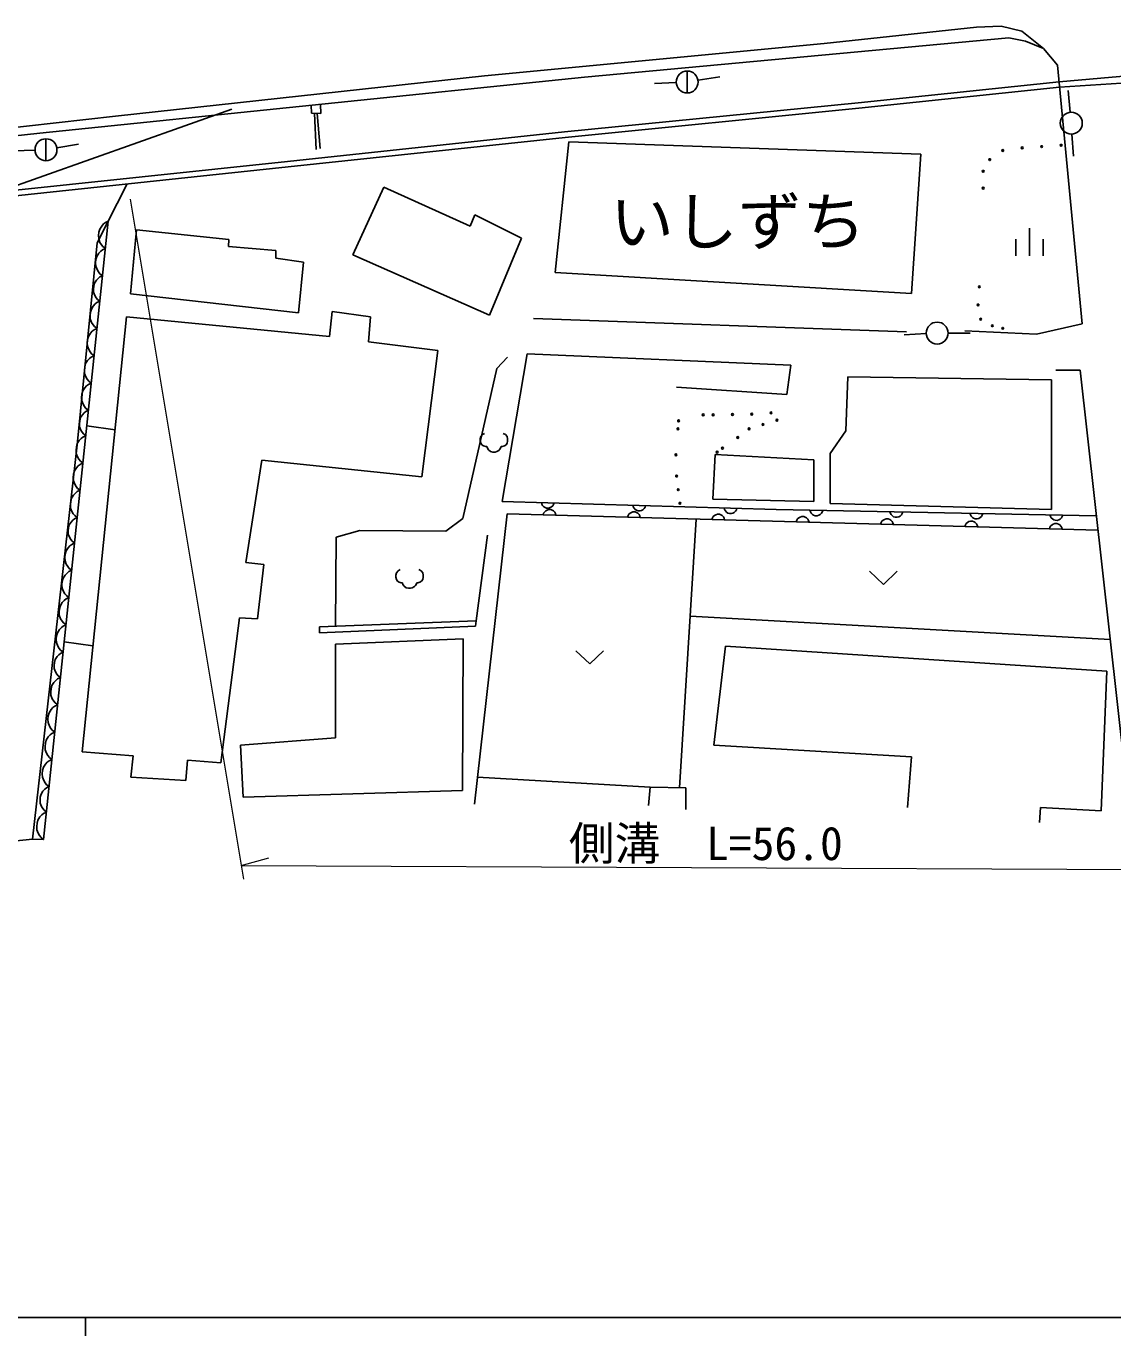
# Model space of a CAD drawing. Units: millimetres, scale not verified. Extents: x 40000 to 680000, y 20000 to 380000.
# Drawn here: x 264751 to 324181, y 204000 to 275638 of the extents above; entities that cross this region are included whole.
import ezdxf
from ezdxf.enums import TextEntityAlignment as Align

# ---------------------------------------------------------------- set-up
doc = ezdxf.new("R2010")
doc.units = ezdxf.units.MM
doc.header["$LTSCALE"] = 1000
for name, color, linetype, lineweight in [('M-BGD', 7, 'Continuous', 25), ('M-STR-HTXT', 7, 'Continuous', 13), ('M-STR-STRC', 7, 'Continuous', 25), ('M-TTL-BAND', 7, 'Continuous', 25)]:
    doc.layers.add(name, color=color, linetype=linetype, lineweight=lineweight)
doc.styles.add('ＭＳ ゴシック', font='')
doc.styles.get('ＭＳ ゴシック').set_extended_font_data('MS Gothic')

msp = doc.modelspace()

# ---------------------------------------------------------------- linework, layer by layer
at = {"layer": 'M-BGD'}
for p, q in [((300904, 273185), (300904, 271985)), ((300305, 272558), (299106, 272505)), ((301497, 272681), (302681, 272873)), ((310263, 271453), (321240, 272602)), ((310294, 271155), (321271, 272303)), ((321240, 272602), (325177, 272935)), ((321271, 272303), (325223, 272564)), ((321854, 270931), (321743, 272125)), ((280343, 271309), (280348, 270876)), ((280348, 270876), (280869, 270861)), ((280521, 270871), (280604, 268895)), ((280663, 270867), (280836, 268954)), ((280869, 270861), (280849, 271361)), ((294200, 269856), (310263, 271453)), ((294230, 269558), (310294, 271155)), ((265834, 269479), (265834, 268279)), ((279050, 268235), (294200, 269856)), ((279081, 267936), (294230, 269558)), ((321949, 269734), (322027, 268537)), ((265234, 268857), (264035, 268814)), ((266425, 268981), (267608, 269184)), ((294421, 269313), (293682, 262157)), ((313676, 268632), (294421, 269313)), ((254547, 265655), (279050, 268235)), ((254578, 265356), (279081, 267936)), ((313164, 261021), (313676, 268632)), ((270265, 267008), (268640, 263785)), ((284315, 266839), (282607, 263131)), ((289041, 264694), (284315, 266839)), ((289295, 265312), (289041, 264694)), ((291840, 264039), (289295, 265312)), ((269239, 264972), (265703, 231144)), ((268722, 264363), (268704, 264183)), ((268771, 264538), (268722, 264363)), ((268879, 264708), (268771, 264538)), ((268981, 264818), (268879, 264708)), ((269080, 264898), (268981, 264818)), ((269239, 264972), (269080, 264898)), ((270782, 264502), (270456, 260989)), ((275831, 263967), (270782, 264502)), ((319620, 264581), (319620, 263081)), ((268640, 263785), (267533, 252741)), ((268704, 264183), (268715, 264001)), ((268715, 264001), (268786, 263813)), ((268786, 263813), (268863, 263684)), ((268863, 263684), (268943, 263585)), ((275807, 263594), (275831, 263967)), ((290095, 259823), (291840, 264039)), ((318870, 263981), (318870, 263081)), ((320370, 263981), (320370, 263081)), ((268615, 263047), (268566, 262871)), ((268723, 263216), (268615, 263047)), ((268825, 263326), (268723, 263216)), ((268924, 263406), (268825, 263326)), ((269083, 263480), (268924, 263406)), ((268943, 263585), (269083, 263480)), ((278413, 263362), (275807, 263594)), ((278413, 262943), (278413, 263362)), ((279925, 262734), (278413, 262943)), ((282607, 263131), (290095, 259823)), ((268566, 262871), (268548, 262692)), ((268548, 262692), (268559, 262509)), ((268559, 262509), (268630, 262321)), ((268630, 262321), (268707, 262192)), ((279646, 259965), (279925, 262734)), ((268490, 261584), (268445, 261419)), ((268591, 261742), (268490, 261584)), ((268686, 261845), (268591, 261742)), ((268779, 261919), (268686, 261845)), ((268707, 262192), (268787, 262094)), ((268927, 261988), (268779, 261919)), ((268787, 262094), (268927, 261988)), ((293682, 262157), (313164, 261021)), ((268445, 261419), (268428, 261252)), ((268428, 261252), (268438, 261082)), ((268438, 261082), (268504, 260906)), ((268504, 260906), (268576, 260786)), ((268576, 260786), (268651, 260694)), ((270456, 260989), (279646, 259965)), ((268314, 260162), (268265, 259986)), ((268422, 260332), (268314, 260162)), ((268524, 260442), (268422, 260332)), ((268623, 260522), (268524, 260442)), ((268781, 260596), (268623, 260522)), ((268651, 260694), (268781, 260596)), ((270246, 259747), (267807, 235953)), ((268265, 259986), (268246, 259807)), ((268246, 259807), (268257, 259625)), ((268257, 259625), (268328, 259437)), ((268328, 259437), (268405, 259308)), ((281333, 258657), (270246, 259747)), ((281479, 260038), (281333, 258657)), ((283587, 259747), (281479, 260038)), ((283478, 258366), (283587, 259747)), ((312903, 258910), (292491, 259652)), ((268158, 258670), (268109, 258494)), ((268266, 258840), (268158, 258670)), ((268368, 258950), (268266, 258840)), ((268467, 259030), (268368, 258950)), ((268405, 259308), (268485, 259209)), ((268625, 259104), (268467, 259030)), ((268485, 259209), (268625, 259104)), ((313975, 258820), (312776, 258760)), ((315174, 258850), (316374, 258850)), ((268109, 258494), (268090, 258315)), ((268090, 258315), (268102, 258133)), ((268102, 258133), (268172, 257945)), ((268172, 257945), (268249, 257816)), ((287258, 257893), (283478, 258366)), ((268110, 257348), (268002, 257179)), ((268212, 257458), (268110, 257348)), ((268311, 257538), (268212, 257458)), ((268249, 257816), (268330, 257717)), ((268469, 257612), (268311, 257538)), ((268330, 257717), (268469, 257612)), ((286393, 250991), (287258, 257893)), ((290496, 256920), (291078, 257538)), ((290781, 249647), (292144, 257713)), ((292144, 257713), (306571, 257088)), ((267953, 257003), (267934, 256824)), ((267934, 256824), (267946, 256641)), ((267946, 256641), (268016, 256453)), ((268002, 257179), (267953, 257003)), ((288639, 248711), (290496, 256920)), ((306571, 257088), (306344, 255497)), ((321061, 256826), (322392, 256826)), ((322392, 256826), (325232, 231355)), ((267954, 255856), (267846, 255687)), ((268056, 255966), (267954, 255856)), ((268016, 256453), (268093, 256324)), ((268155, 256046), (268056, 255966)), ((268093, 256324), (268174, 256225)), ((268313, 256120), (268155, 256046)), ((268174, 256225), (268313, 256120)), ((306344, 255497), (300314, 255884)), ((309695, 256463), (309581, 253509)), ((320828, 256293), (309695, 256463)), ((320828, 249193), (320828, 256293)), ((267797, 255511), (267779, 255332)), ((267779, 255332), (267790, 255150)), ((267790, 255150), (267860, 254961)), ((267846, 255687), (267797, 255511)), ((267822, 254382), (267721, 254224)), ((267917, 254485), (267822, 254382)), ((267860, 254961), (267938, 254832)), ((268010, 254560), (267917, 254485)), ((267938, 254832), (268018, 254734)), ((268157, 254628), (268010, 254560)), ((268018, 254734), (268157, 254628)), ((267676, 254059), (267658, 253892)), ((267658, 253892), (267669, 253722)), ((267669, 253722), (267735, 253547)), ((267721, 254224), (267676, 254059)), ((268068, 253774), (269611, 253552)), ((267653, 252972), (267544, 252802)), ((267755, 253082), (267653, 252972)), ((267735, 253547), (267807, 253426)), ((267853, 253162), (267755, 253082)), ((267807, 253426), (267881, 253334)), ((268012, 253236), (267853, 253162)), ((267881, 253334), (268012, 253236)), ((289613, 253185), (289583, 253065)), ((289583, 253065), (289583, 252945)), ((289583, 252945), (289613, 252825)), ((289703, 253305), (289613, 253185)), ((289823, 253365), (289703, 253305)), ((290963, 253305), (290843, 253365)), ((291053, 253185), (290963, 253305)), ((291083, 253065), (291053, 253185)), ((291053, 252825), (291083, 252945)), ((291083, 252945), (291083, 253065)), ((309581, 253509), (308729, 252260)), ((267533, 252741), (265094, 231158)), ((267496, 252626), (267477, 252447)), ((267477, 252447), (267488, 252265)), ((267488, 252265), (267559, 252077)), ((267544, 252802), (267496, 252626)), ((289613, 252825), (289673, 252735)), ((289673, 252735), (289763, 252675)), ((289763, 252675), (289883, 252645)), ((289883, 252645), (289943, 252645)), ((289943, 252645), (289973, 252555)), ((289973, 252555), (290033, 252465)), ((290033, 252465), (290153, 252375)), ((290153, 252375), (290273, 252345)), ((290273, 252345), (290393, 252345)), ((290393, 252345), (290483, 252375)), ((290483, 252375), (290603, 252435)), ((290603, 252435), (290663, 252495)), ((290663, 252495), (290693, 252555)), ((290693, 252555), (290723, 252645)), ((290723, 252645), (290783, 252645)), ((290783, 252645), (290903, 252675)), ((290903, 252675), (290993, 252735)), ((290993, 252735), (291053, 252825)), ((302425, 252203), (302311, 249761)), ((302425, 252203), (307821, 251919)), ((308729, 252260), (308729, 249533)), ((267497, 251480), (267388, 251310)), ((267599, 251590), (267497, 251480)), ((267559, 252077), (267636, 251948)), ((267697, 251670), (267599, 251590)), ((267636, 251948), (267716, 251849)), ((267856, 251744), (267697, 251670)), ((267716, 251849), (267856, 251744)), ((276760, 246302), (277633, 251900)), ((277633, 251900), (286393, 250991)), ((307821, 251919), (307821, 249647)), ((267340, 251135), (267321, 250956)), ((267321, 250956), (267332, 250773)), ((267332, 250773), (267403, 250585)), ((267388, 251310), (267340, 251135)), ((267443, 250098), (267341, 249988)), ((267403, 250585), (267480, 250456)), ((267542, 250178), (267443, 250098)), ((267480, 250456), (267560, 250357)), ((267700, 250252), (267542, 250178)), ((267560, 250357), (267700, 250252)), ((267184, 249643), (267165, 249464)), ((267165, 249464), (267176, 249282)), ((267232, 249819), (267184, 249643)), ((267341, 249988), (267232, 249819)), ((305776, 249193), (290781, 249647)), ((292930, 249582), (292956, 249497)), ((292956, 249497), (292995, 249426)), ((292995, 249426), (293063, 249354)), ((293063, 249354), (293132, 249310)), ((293132, 249310), (293215, 249279)), ((293327, 249276), (293412, 249301)), ((293412, 249301), (293483, 249341)), ((293483, 249341), (293555, 249409)), ((293555, 249409), (293599, 249478)), ((293599, 249478), (293630, 249561)), ((297928, 249430), (297954, 249346)), ((297954, 249346), (297994, 249274)), ((298553, 249257), (298598, 249326)), ((298598, 249326), (298628, 249409)), ((307821, 249647), (302311, 249761)), ((308729, 249533), (320828, 249193)), ((267176, 249282), (267247, 249093)), ((267304, 248617), (267209, 248514)), ((267247, 249093), (267324, 248964)), ((267396, 248691), (267304, 248617)), ((267324, 248964), (267404, 248866)), ((267544, 248760), (267396, 248691)), ((267404, 248866), (267544, 248760)), ((287694, 248020), (288639, 248711)), ((291065, 248965), (289271, 233086)), ((323368, 248074), (291065, 248965)), ((293053, 248995), (293022, 248911)), ((293097, 249063), (293053, 248995)), ((293168, 249131), (293097, 249063)), ((293240, 249172), (293168, 249131)), ((293215, 249279), (293327, 249276)), ((293324, 249197), (293240, 249172)), ((293436, 249194), (293324, 249197)), ((293519, 249164), (293436, 249194)), ((293588, 249120), (293519, 249164)), ((293656, 249048), (293588, 249120)), ((293696, 248977), (293656, 249048)), ((293722, 248892), (293696, 248977)), ((297667, 248867), (297637, 248784)), ((297711, 248936), (297667, 248867)), ((297783, 249004), (297711, 248936)), ((297854, 249044), (297783, 249004)), ((297939, 249070), (297854, 249044)), ((298051, 249067), (297939, 249070)), ((297994, 249274), (298062, 249202)), ((298134, 249036), (298051, 249067)), ((298062, 249202), (298130, 249158)), ((298130, 249158), (298213, 249128)), ((298203, 248993), (298134, 249036)), ((298271, 248921), (298203, 248993)), ((298213, 249128), (298325, 249124)), ((298311, 248850), (298271, 248921)), ((298337, 248765), (298311, 248850)), ((298325, 249124), (298410, 249150)), ((298410, 249150), (298481, 249190)), ((298481, 249190), (298553, 249257)), ((301396, 248680), (300475, 233974)), ((302282, 248740), (302252, 248657)), ((302326, 248809), (302282, 248740)), ((302398, 248877), (302326, 248809)), ((302469, 248917), (302398, 248877)), ((302554, 248942), (302469, 248917)), ((302666, 248939), (302554, 248942)), ((302749, 248909), (302666, 248939)), ((302818, 248865), (302749, 248909)), ((302886, 248793), (302818, 248865)), ((302926, 248722), (302886, 248793)), ((302951, 248637), (302926, 248722)), ((302927, 249279), (302952, 249194)), ((302952, 249194), (302992, 249123)), ((302992, 249123), (303060, 249051)), ((303060, 249051), (303129, 249007)), ((303129, 249007), (303212, 248976)), ((303212, 248976), (303324, 248973)), ((303324, 248973), (303408, 248998)), ((303408, 248998), (303480, 249038)), ((303480, 249038), (303552, 249106)), ((303552, 249106), (303596, 249175)), ((303596, 249175), (303626, 249258)), ((323280, 248859), (305776, 249193)), ((306897, 248613), (306866, 248529)), ((306941, 248681), (306897, 248613)), ((307013, 248749), (306941, 248681)), ((307084, 248789), (307013, 248749)), ((307168, 248815), (307084, 248789)), ((307280, 248812), (307168, 248815)), ((307364, 248782), (307280, 248812)), ((307432, 248738), (307364, 248782)), ((307500, 248666), (307432, 248738)), ((307540, 248595), (307500, 248666)), ((307566, 248510), (307540, 248595)), ((307614, 249158), (307640, 249073)), ((307640, 249073), (307681, 249002)), ((307681, 249002), (307750, 248931)), ((307750, 248931), (307819, 248888)), ((307819, 248888), (307902, 248858)), ((307902, 248858), (308014, 248856)), ((308014, 248856), (308099, 248882)), ((308099, 248882), (308170, 248923)), ((308170, 248923), (308241, 248992)), ((308241, 248992), (308284, 249061)), ((308284, 249061), (308314, 249144)), ((311627, 248622), (311555, 248554)), ((311698, 248662), (311627, 248622)), ((311783, 248688), (311698, 248662)), ((311895, 248685), (311783, 248688)), ((311978, 248654), (311895, 248685)), ((312047, 248610), (311978, 248654)), ((311990, 249074), (312016, 248990)), ((312016, 248990), (312057, 248919)), ((312115, 248539), (312047, 248610)), ((312057, 248919), (312126, 248848)), ((312126, 248848), (312195, 248804)), ((312195, 248804), (312278, 248775)), ((312278, 248775), (312390, 248773)), ((312390, 248773), (312475, 248799)), ((312475, 248799), (312546, 248840)), ((312546, 248840), (312617, 248908)), ((312617, 248908), (312660, 248978)), ((312660, 248978), (312690, 249061)), ((316366, 248991), (316392, 248906)), ((316392, 248906), (316433, 248836)), ((316433, 248836), (316502, 248764)), ((316502, 248764), (316571, 248721)), ((316571, 248721), (316654, 248691)), ((316654, 248691), (316766, 248689)), ((316766, 248689), (316851, 248716)), ((316851, 248716), (316922, 248756)), ((316922, 248756), (316993, 248825)), ((316993, 248825), (317036, 248894)), ((317036, 248894), (317066, 248978)), ((320742, 248908), (320769, 248823)), ((320769, 248823), (320809, 248752)), ((320809, 248752), (320878, 248681)), ((320878, 248681), (320947, 248638)), ((320947, 248638), (321031, 248608)), ((321031, 248608), (321142, 248606)), ((321142, 248606), (321227, 248632)), ((321227, 248632), (321298, 248673)), ((321298, 248673), (321369, 248742)), ((321369, 248742), (321412, 248811)), ((321412, 248811), (321442, 248894)), ((267062, 248191), (267045, 248024)), ((267045, 248024), (267055, 247854)), ((267108, 248356), (267062, 248191)), ((267209, 248514), (267108, 248356)), ((281696, 247693), (283005, 248057)), ((283005, 248057), (287694, 248020)), ((311511, 248485), (311481, 248402)), ((311555, 248554), (311511, 248485)), ((312155, 248467), (312115, 248539)), ((312181, 248383), (312155, 248467)), ((316126, 248358), (316096, 248275)), ((316170, 248427), (316126, 248358)), ((316242, 248495), (316170, 248427)), ((316313, 248535), (316242, 248495)), ((316398, 248560), (316313, 248535)), ((316510, 248557), (316398, 248560)), ((316593, 248527), (316510, 248557)), ((316662, 248483), (316593, 248527)), ((316730, 248411), (316662, 248483)), ((316770, 248340), (316730, 248411)), ((316796, 248255), (316770, 248340)), ((320741, 248230), (320711, 248147)), ((320785, 248299), (320741, 248230)), ((320857, 248367), (320785, 248299)), ((320928, 248407), (320857, 248367)), ((321013, 248433), (320928, 248407)), ((321124, 248430), (321013, 248433)), ((321208, 248400), (321124, 248430)), ((321276, 248356), (321208, 248400)), ((321345, 248284), (321276, 248356)), ((321385, 248213), (321345, 248284)), ((321410, 248128), (321385, 248213)), ((267141, 247214), (267039, 247104)), ((267055, 247854), (267121, 247679)), ((267121, 247679), (267193, 247558)), ((267240, 247294), (267141, 247214)), ((267193, 247558), (267268, 247466)), ((267399, 247368), (267240, 247294)), ((267268, 247466), (267399, 247368)), ((281663, 242819), (281696, 247693)), ((289366, 243113), (289984, 247802)), ((266882, 246758), (266864, 246579)), ((266864, 246579), (266875, 246397)), ((266931, 246934), (266882, 246758)), ((267039, 247104), (266931, 246934)), ((266875, 246397), (266946, 246209)), ((266985, 245722), (266883, 245612)), ((266946, 246209), (267023, 246080)), ((267084, 245802), (266985, 245722)), ((267023, 246080), (267103, 245981)), ((267243, 245876), (267084, 245802)), ((267103, 245981), (267243, 245876)), ((277742, 246193), (276760, 246302)), ((277404, 243223), (277742, 246193)), ((284998, 245730), (284968, 245610)), ((285088, 245850), (284998, 245730)), ((285208, 245910), (285088, 245850)), ((286348, 245850), (286228, 245910)), ((286438, 245730), (286348, 245850)), ((286468, 245610), (286438, 245730)), ((310883, 245820), (311633, 245100)), ((311633, 245100), (312383, 245820)), ((266727, 245267), (266708, 245088)), ((266708, 245088), (266719, 244905)), ((266775, 245442), (266727, 245267)), ((266883, 245612), (266775, 245442)), ((284968, 245610), (284968, 245490)), ((284968, 245490), (284998, 245370)), ((284998, 245370), (285058, 245280)), ((285058, 245280), (285148, 245220)), ((285148, 245220), (285268, 245190)), ((285268, 245190), (285328, 245190)), ((285328, 245190), (285358, 245100)), ((285358, 245100), (285418, 245010)), ((285418, 245010), (285538, 244920)), ((285988, 244980), (286048, 245040)), ((286048, 245040), (286078, 245100)), ((286078, 245100), (286108, 245190)), ((286108, 245190), (286168, 245190)), ((286168, 245190), (286288, 245220)), ((286288, 245220), (286378, 245280)), ((286378, 245280), (286438, 245370)), ((286438, 245370), (286468, 245490)), ((286468, 245490), (286468, 245610)), ((266719, 244905), (266790, 244717)), ((266790, 244717), (266867, 244588)), ((266928, 244310), (266829, 244230)), ((266867, 244588), (266947, 244489)), ((267087, 244384), (266928, 244310)), ((266947, 244489), (267087, 244384)), ((285538, 244920), (285658, 244890)), ((285658, 244890), (285778, 244890)), ((285778, 244890), (285868, 244920)), ((285868, 244920), (285988, 244980)), ((266571, 243775), (266552, 243596)), ((266552, 243596), (266563, 243413)), ((266619, 243951), (266571, 243775)), ((266727, 244120), (266619, 243951)), ((266829, 244230), (266727, 244120)), ((266563, 243413), (266634, 243225)), ((266634, 243225), (266711, 243096)), ((266711, 243096), (266791, 242998)), ((266931, 242892), (266772, 242819)), ((266791, 242998), (266931, 242892)), ((275398, 235342), (276416, 243281)), ((276416, 243281), (277404, 243223)), ((280787, 242786), (289366, 243113)), ((289366, 243113), (289330, 242822)), ((301064, 243372), (324036, 242082)), ((266415, 242283), (266396, 242104)), ((266463, 242459), (266415, 242283)), ((266571, 242628), (266463, 242459)), ((266673, 242738), (266571, 242628)), ((266772, 242819), (266673, 242738)), ((289330, 242822), (280787, 242458)), ((280787, 242786), (280787, 242458)), ((266396, 242104), (266407, 241922)), ((266407, 241922), (266478, 241733)), ((266478, 241733), (266555, 241605)), ((266555, 241605), (266635, 241506)), ((266635, 241506), (266775, 241401)), ((266833, 241958), (268401, 241745)), ((288648, 242120), (281669, 241829)), ((281669, 241829), (281669, 236703)), ((288612, 233832), (288648, 242120)), ((294819, 241471), (295569, 240751)), ((295569, 240751), (296319, 241471)), ((302361, 236312), (302997, 241719)), ((302997, 241719), (323854, 240356)), ((266293, 240832), (266276, 240664)), ((266339, 240996), (266293, 240832)), ((266440, 241154), (266339, 240996)), ((266535, 241257), (266440, 241154)), ((266627, 241332), (266535, 241257)), ((266775, 241401), (266627, 241332)), ((266276, 240664), (266286, 240494)), ((266286, 240494), (266352, 240319)), ((266352, 240319), (266424, 240199)), ((266424, 240199), (266499, 240106)), ((266629, 240008), (266471, 239934)), ((266499, 240106), (266629, 240008)), ((323854, 240356), (323536, 232722)), ((266113, 239398), (266095, 239219)), ((266162, 239574), (266113, 239398)), ((266270, 239744), (266162, 239574)), ((266372, 239854), (266270, 239744)), ((266471, 239934), (266372, 239854)), ((266095, 239219), (266106, 239037)), ((266106, 239037), (266176, 238849)), ((266176, 238849), (266254, 238720)), ((266254, 238720), (266334, 238621)), ((266334, 238621), (266473, 238516)), ((265957, 237907), (265939, 237728)), ((266006, 238083), (265957, 237907)), ((266114, 238252), (266006, 238083)), ((266216, 238362), (266114, 238252)), ((266315, 238442), (266216, 238362)), ((266473, 238516), (266315, 238442)), ((265939, 237728), (265950, 237545)), ((265950, 237545), (266021, 237357)), ((266021, 237357), (266098, 237228)), ((266098, 237228), (266178, 237129)), ((266178, 237129), (266318, 237024)), ((265801, 236415), (265783, 236236)), ((265850, 236591), (265801, 236415)), ((265958, 236760), (265850, 236591)), ((266060, 236870), (265958, 236760)), ((266159, 236950), (266060, 236870)), ((266318, 237024), (266159, 236950)), ((281669, 236703), (276471, 236304)), ((265783, 236236), (265794, 236054)), ((265794, 236054), (265865, 235865)), ((265865, 235865), (265942, 235736)), ((265942, 235736), (266022, 235638)), ((267807, 235953), (270599, 235720)), ((270599, 235720), (270483, 234557)), ((276471, 236304), (276616, 233468)), ((313176, 235676), (302361, 236312)), ((265694, 235099), (265645, 234923)), ((265802, 235268), (265694, 235099)), ((265904, 235378), (265802, 235268)), ((266003, 235459), (265904, 235378)), ((266162, 235533), (266003, 235459)), ((266022, 235638), (266162, 235533)), ((273478, 234383), (273566, 235488)), ((273566, 235488), (275398, 235342)), ((312949, 232904), (313176, 235676)), ((265645, 234923), (265627, 234744)), ((265627, 234744), (265638, 234562)), ((265638, 234562), (265709, 234373)), ((265709, 234373), (265786, 234245)), ((270483, 234557), (273478, 234383)), ((289438, 234561), (298876, 234012)), ((265569, 233636), (265524, 233472)), ((265670, 233794), (265569, 233636)), ((265765, 233897), (265670, 233794)), ((265858, 233972), (265765, 233897)), ((265786, 234245), (265866, 234146)), ((266006, 234041), (265858, 233972)), ((265866, 234146), (266006, 234041)), ((276616, 233468), (288612, 233832)), ((298785, 233012), (298876, 234012)), ((298876, 234012), (300830, 233966)), ((300830, 233966), (300830, 232785)), ((265524, 233472), (265506, 233305)), ((265506, 233305), (265517, 233135)), ((265517, 233135), (265583, 232959)), ((265583, 232959), (265655, 232839)), ((265655, 232839), (265730, 232746)), ((320219, 232904), (320173, 232086)), ((323536, 232722), (320219, 232904)), ((265393, 232214), (265344, 232039)), ((265501, 232384), (265393, 232214)), ((265603, 232494), (265501, 232384)), ((265702, 232574), (265603, 232494)), ((265860, 232648), (265702, 232574)), ((265730, 232746), (265860, 232648)), ((265344, 232039), (265325, 231860)), ((265325, 231860), (265336, 231677)), ((265336, 231677), (265407, 231489)), ((265407, 231489), (265484, 231360)), ((265094, 231158), (262414, 230898)), ((265703, 231144), (265094, 231158)), ((265484, 231360), (265564, 231261)), ((265564, 231261), (265704, 231156))]:
    msp.add_line(p, q, dxfattribs=at)
for centre, radius in [((300904, 272585), 600), ((321910, 270333), 600), ((265834, 268879), 600), ((318160, 268838), 50), ((319225, 268980), 50), ((320290, 269051), 50), ((321355, 269122), 50), ((317450, 268341), 50), ((317095, 267702), 50), ((317095, 266779), 50), ((316882, 261383), 50), ((316811, 260389), 50), ((314574, 258850), 600), ((316953, 259608), 50), ((317592, 259253), 50), ((318160, 259111), 50), ((301778, 254376), 50), ((302323, 254376), 50), ((303378, 254394), 50), ((304432, 254412), 50), ((305486, 254485), 50), ((300397, 253612), 50), ((300433, 254048), 50), ((304286, 253612), 50), ((305050, 253849), 50), ((305813, 254085), 50), ((303668, 253140), 50), ((300288, 252195), 50), ((302541, 252340), 50), ((302832, 252558), 50), ((300324, 251031), 50), ((300415, 250286), 50), ((300506, 249541), 50)]:
    msp.add_circle(centre, radius, dxfattribs=at)
at = {"layer": 'M-STR-HTXT'}
for p, q in [((270431, 266175), (276641, 228984)), ((276517, 229725), (278019, 230139)), ((276517, 229725), (330474, 229491))]:
    msp.add_line(p, q, dxfattribs=at)
at = {"layer": 'M-STR-STRC'}
for p, q in [((308392, 274693), (316734, 275580)), ((316734, 275580), (318067, 275638)), ((318067, 275638), (319203, 275366)), ((319203, 275366), (320385, 274412)), ((289810, 272929), (308392, 274693)), ((295284, 272846), (318493, 275002)), ((318493, 275002), (319402, 274820)), ((319402, 274820), (320385, 274412)), ((320385, 274412), (321157, 273503)), ((321157, 273503), (322502, 259365)), ((265496, 269781), (295284, 272846)), ((269633, 270722), (289810, 272929)), ((276007, 271105), (240224, 258396)), ((251248, 268645), (269633, 270722)), ((239845, 267000), (265496, 269781)), ((322502, 259365), (320003, 258797)), ((320003, 258797), (316084, 258967))]:
    msp.add_line(p, q, dxfattribs=at)
at = {"layer": 'M-TTL-BAND'}
for p, q in [((40000, 205000), (579000, 205000)), ((268000, 205000), (268000, 204000))]:
    msp.add_line(p, q, dxfattribs=at)

# ---------------------------------------------------------------- texts
at = {"layer": 'M-BGD', "style": 'ＭＳ ゴシック'}
msp.add_text('いしずち', height=2566, dxfattribs=at).set_placement((303678, 264956), align=Align.MIDDLE_CENTER)
at = {"layer": 'M-STR-HTXT', "style": 'ＭＳ ゴシック'}
msp.add_text('側溝\u3000L=56.0', height=1833, dxfattribs=at).set_placement((301923, 230938), align=Align.MIDDLE_CENTER)

doc.saveas('drawing.dxf')
